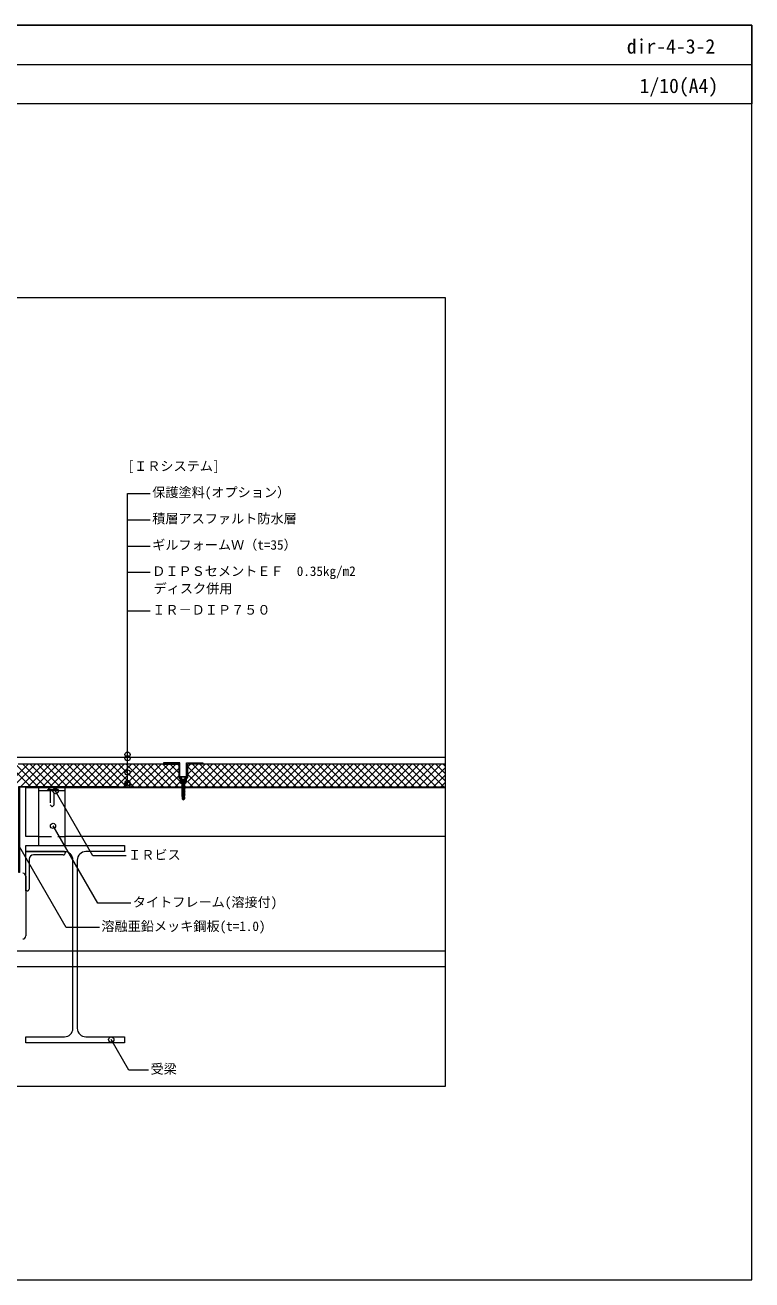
# Model space of a CAD drawing. Units: millimetres, scale not verified. Extents: x -1379 to 1381, y -955 to 955.
# Drawn here: x 274 to 1381, y -955 to 955 of the extents above; entities that cross this region are included whole.
import ezdxf
from ezdxf.enums import TextEntityAlignment as Align

# ---------------------------------------------------------------- set-up
doc = ezdxf.new("R2010")
doc.units = ezdxf.units.MM
doc.header["$LTSCALE"] = 3
doc.linetypes.add('USER1', pattern=[9.525, 6.35, -3.175])
for name, color, linetype, lineweight in [('0-0_0', 7, 'Continuous', 18), ('0-1_HATCH', 9, 'Continuous', 18), ('0-2_BOUSUI', 1, 'Continuous', 18), ('0-3_MOJI', 7, 'Continuous', 18), ('0-5_KANAMONO_SCREW', 4, 'Continuous', 18), ('0-6_dannnetu', 6, 'Continuous', 18), ('0-7_KANAMONO', 5, 'Continuous', 18), ('0-8_TEKKOTU', 7, 'Continuous', 18), ('0-A_dekki', 3, 'USER1', 18), ('0-C_ZATU', 6, 'Continuous', 18), ('0-D_WAKU', 7, 'Continuous', 18)]:
    doc.layers.add(name, color=color, linetype=linetype, lineweight=lineweight)
doc.styles.add('ＭＳ ゴシック', font='')
doc.styles.get('ＭＳ ゴシック').set_extended_font_data('MS Gothic')

msp = doc.modelspace()

# ---------------------------------------------------------------- linework, layer by layer
at = {"layer": '0-0_0'}
msp.add_line((-1379.47, 895.041), (1380.53, 895.041), dxfattribs=at)
msp.add_lwpolyline([(-885.937, -659.959), (914.063, -659.959), (914.063, 540.041), (-885.937, 540.041)], close=True, dxfattribs=at)
at = {"layer": '0-1_HATCH'}
for p, q in [((245.192, -203.959), (279.192, -169.959)), ((256.418, -203.959), (290.418, -169.959)), ((267.643, -203.959), (301.643, -169.959)), ((304.814, -203.959), (270.814, -169.959)), ((278.868, -203.959), (312.868, -169.959)), ((316.039, -203.959), (282.039, -169.959)), ((290.093, -203.959), (324.093, -169.959)), ((327.265, -203.959), (293.265, -169.959)), ((301.319, -203.959), (335.319, -169.959)), ((338.49, -203.959), (304.49, -169.959)), ((312.544, -203.959), (346.544, -169.959)), ((349.715, -203.959), (315.715, -169.959)), ((323.769, -203.959), (357.769, -169.959)), ((360.941, -203.959), (326.941, -169.959)), ((334.995, -203.959), (368.995, -169.959)), ((372.166, -203.959), (338.166, -169.959)), ((346.22, -203.959), (380.22, -169.959)), ((383.391, -203.959), (349.391, -169.959)), ((357.445, -203.959), (391.445, -169.959)), ((394.617, -203.959), (360.617, -169.959)), ((368.671, -203.959), (402.671, -169.959)), ((405.842, -203.959), (371.842, -169.959)), ((379.896, -203.959), (413.896, -169.959)), ((417.069, -203.961), (383.067, -169.959)), ((391.121, -203.959), (425.121, -169.959)), ((428.317, -203.983), (394.293, -169.959)), ((402.347, -203.959), (436.347, -169.959)), ((439.565, -204.005), (405.518, -169.959)), ((413.572, -203.959), (447.572, -169.959)), ((450.812, -204.027), (416.743, -169.959)), ((424.78, -203.976), (458.797, -169.959)), ((462.06, -204.05), (427.969, -169.959)), ((435.983, -203.998), (470.023, -169.959)), ((473.307, -204.072), (439.194, -169.959)), ((447.186, -204.02), (481.248, -169.959)), ((484.555, -204.094), (450.419, -169.959)), ((458.389, -204.042), (492.473, -169.959)), ((495.803, -204.117), (461.644, -169.959)), ((469.592, -204.065), (503.699, -169.959)), ((507.05, -204.139), (472.87, -169.959)), ((510.53, -196.393), (484.095, -169.959)), ((508.53, -183.168), (495.32, -169.959)), ((508.53, -171.943), (506.546, -169.959)), ((521.53, -174.578), (526.149, -169.959)), ((521.53, -185.803), (537.375, -169.959)), ((521.53, -197.028), (548.6, -169.959)), ((524.825, -204.959), (559.825, -169.959)), ((563.996, -204.959), (528.996, -169.959)), ((536.051, -204.959), (571.051, -169.959)), ((575.222, -204.959), (540.222, -169.959)), ((547.276, -204.959), (582.276, -169.959)), ((586.447, -204.959), (551.447, -169.959)), ((558.501, -204.959), (593.501, -169.959)), ((597.672, -204.959), (562.672, -169.959)), ((569.726, -204.959), (604.726, -169.959)), ((608.898, -204.959), (573.898, -169.959)), ((580.952, -204.959), (615.952, -169.959)), ((620.123, -204.959), (585.123, -169.959)), ((592.177, -204.959), (627.177, -169.959)), ((631.348, -204.959), (596.348, -169.959)), ((603.402, -204.959), (638.402, -169.959)), ((642.574, -204.959), (607.574, -169.959)), ((614.628, -204.959), (649.628, -169.959)), ((653.799, -204.959), (618.799, -169.959)), ((625.853, -204.959), (660.853, -169.959)), ((665.024, -204.959), (630.024, -169.959)), ((637.078, -204.959), (672.078, -169.959)), ((676.25, -204.959), (641.25, -169.959)), ((648.304, -204.959), (683.304, -169.959)), ((687.475, -204.959), (652.475, -169.959)), ((659.529, -204.959), (694.529, -169.959)), ((698.7, -204.959), (663.7, -169.959)), ((670.754, -204.959), (705.754, -169.959)), ((709.926, -204.959), (674.926, -169.959)), ((681.98, -204.959), (716.98, -169.959)), ((721.151, -204.959), (686.151, -169.959)), ((693.205, -204.959), (728.205, -169.959)), ((732.376, -204.959), (697.376, -169.959)), ((704.43, -204.959), (739.43, -169.959)), ((743.602, -204.959), (708.602, -169.959)), ((715.656, -204.959), (750.656, -169.959)), ((754.827, -204.959), (719.827, -169.959)), ((726.881, -204.959), (761.881, -169.959)), ((766.052, -204.959), (731.052, -169.959)), ((738.106, -204.959), (773.106, -169.959)), ((777.277, -204.959), (742.277, -169.959)), ((749.332, -204.959), (784.332, -169.959)), ((788.503, -204.959), (753.503, -169.959)), ((760.557, -204.959), (795.557, -169.959)), ((799.728, -204.959), (764.728, -169.959)), ((771.782, -204.959), (806.782, -169.959)), ((810.953, -204.959), (775.953, -169.959)), ((783.008, -204.959), (818.008, -169.959)), ((822.179, -204.959), (787.179, -169.959)), ((794.233, -204.959), (829.233, -169.959)), ((833.404, -204.959), (798.404, -169.959)), ((805.458, -204.959), (840.458, -169.959)), ((844.629, -204.959), (809.629, -169.959)), ((816.684, -204.959), (851.684, -169.959)), ((855.855, -204.959), (820.855, -169.959)), ((827.909, -204.959), (862.909, -169.959)), ((867.08, -204.959), (832.08, -169.959)), ((839.134, -204.959), (874.134, -169.959)), ((878.305, -204.959), (843.305, -169.959)), ((850.359, -204.959), (885.359, -169.959)), ((889.531, -204.959), (854.531, -169.959)), ((861.585, -204.959), (896.585, -169.959)), ((900.756, -204.959), (865.756, -169.959)), ((872.81, -204.959), (907.81, -169.959)), ((911.981, -204.959), (876.981, -169.959)), ((914.063, -195.815), (888.207, -169.959)), ((914.063, -184.589), (899.432, -169.959)), ((914.063, -173.364), (910.657, -169.959)), ((282.363, -203.959), (256.197, -177.792)), ((293.589, -203.959), (261.809, -172.179)), ((480.796, -204.087), (508.53, -176.352)), ((491.999, -204.109), (508.53, -187.578)), ((552.771, -204.959), (521.53, -173.718)), ((541.546, -204.959), (521.53, -184.943)), ((884.035, -204.959), (914.063, -174.931)), ((895.261, -204.959), (914.063, -186.156)), ((503.202, -204.131), (510.53, -196.803)), ((530.32, -204.959), (521.53, -196.168)), ((906.486, -204.959), (914.063, -197.382))]:
    msp.add_line(p, q, dxfattribs=at)
at = {"layer": '0-2_BOUSUI'}
msp.add_lwpolyline([(914.063, -159.959), (259.888, -159.959), (220.03, -199.816), (220.03, -245.816), (175.888, -289.959), (-474.328, -289.959), (-518.47, -245.816), (-518.47, 120.184), (-559.328, 161.041), (-691.47, 161.041)], dxfattribs=at)
at = {"layer": '0-3_MOJI'}
for p, q in [((430.292, -201.137), (430.292, 242.135)), ((430.292, 242.135), (464.868, 242.135)), ((430.292, 202.135), (464.868, 202.135)), ((430.292, 162.135), (464.868, 162.135)), ((430.292, 122.135), (464.868, 122.135)), ((430.292, 63.283), (464.868, 63.283))]:
    msp.add_line(p, q, dxfattribs=at)
for points in [[(428.158, -309.623), (377.72, -309.623), (320.768, -210.979)], [(435.312, -381.613), (384.874, -381.613), (316.887, -263.857)], [(387.486, -418.311), (337.047, -418.311), (265.03, -293.573)], [(462.318, -635.531), (432.246, -635.531), (405.492, -589.191)]]:
    msp.add_lwpolyline(points, dxfattribs=at)
for centre in [(430.292, -155.323), (430.292, -160.855), (430.292, -182.609), (320.768, -210.979), (430.292, -198.673), (430.292, -201.137), (316.887, -263.857), (405.492, -589.191)]:
    msp.add_circle(centre, 4, dxfattribs=at)
at = {"layer": '0-5_KANAMONO_SCREW'}
for p, q in [((510.03, -188.459), (520.03, -188.459)), ((510.03, -188.959), (510.03, -188.459)), ((510.03, -188.959), (512.45, -191.379)), ((520.03, -188.959), (520.03, -188.459)), ((512.18, -193.384), (513.18, -193.924)), ((512.18, -195.134), (513.18, -195.674)), ((512.18, -196.884), (513.18, -197.424)), ((512.18, -198.634), (513.18, -199.174)), ((512.18, -200.384), (513.18, -200.924)), ((512.18, -202.134), (513.18, -202.674)), ((512.18, -203.884), (513.18, -204.424)), ((512.18, -205.634), (513.18, -206.174)), ((512.18, -207.384), (513.18, -207.924)), ((512.18, -209.134), (513.18, -209.134)), ((512.18, -209.134), (513.18, -209.674)), ((513.03, -192.509), (512.968, -192.278)), ((513.03, -192.509), (513.18, -192.509)), ((513.18, -193.384), (516.88, -192.509)), ((513.18, -193.384), (513.18, -192.509)), ((513.18, -193.924), (513.18, -195.134)), ((513.18, -195.134), (516.88, -194.259)), ((513.18, -195.674), (513.18, -196.884)), ((513.18, -196.884), (516.88, -196.009)), ((513.18, -197.424), (516.88, -196.759)), ((513.18, -197.424), (513.18, -198.634)), ((513.18, -198.634), (516.88, -197.759)), ((513.18, -199.174), (513.18, -200.384)), ((513.18, -200.384), (516.88, -199.509)), ((513.18, -200.924), (513.18, -202.134)), ((513.18, -202.134), (516.88, -201.259)), ((513.18, -202.674), (513.18, -203.884)), ((513.18, -203.884), (516.88, -203.009)), ((513.18, -204.424), (513.18, -205.634)), ((513.18, -205.634), (516.88, -204.759)), ((513.18, -206.174), (513.18, -207.384)), ((513.18, -207.384), (516.88, -206.509)), ((513.18, -207.924), (513.18, -209.134)), ((513.18, -209.134), (517.88, -208.259)), ((513.18, -209.134), (516.88, -208.259)), ((513.18, -209.674), (516.88, -209.009)), ((513.18, -209.674), (513.18, -210.884)), ((513.18, -210.884), (517.88, -210.009)), ((513.18, -210.884), (516.88, -210.009)), ((517.88, -192.509), (516.88, -192.509)), ((516.88, -193.259), (516.88, -194.259)), ((517.88, -194.259), (516.88, -194.259)), ((516.88, -195.009), (516.88, -196.009)), ((516.88, -196.759), (517.88, -196.009)), ((517.88, -196.009), (516.88, -196.009)), ((516.88, -196.759), (516.88, -197.759)), ((517.88, -197.759), (516.88, -197.759)), ((516.88, -198.509), (516.88, -199.509)), ((517.88, -199.509), (516.88, -199.509)), ((516.88, -200.259), (516.88, -201.259)), ((517.88, -201.259), (516.88, -201.259)), ((516.88, -202.009), (516.88, -203.009)), ((517.88, -203.009), (516.88, -203.009)), ((516.88, -203.759), (516.88, -204.759)), ((517.88, -204.759), (516.88, -204.759)), ((516.88, -205.509), (516.88, -206.509)), ((517.88, -206.509), (516.88, -206.509)), ((516.88, -207.259), (516.88, -208.259)), ((517.88, -208.259), (516.88, -208.259)), ((516.88, -209.009), (517.88, -208.259)), ((516.88, -209.009), (516.88, -210.009)), ((517.88, -210.009), (516.88, -210.009)), ((516.88, -210.759), (517.88, -210.009)), ((517.03, -192.509), (517.092, -192.278)), ((512.18, -210.884), (513.18, -210.884)), ((512.18, -210.884), (513.18, -211.424)), ((512.18, -212.634), (513.18, -212.634)), ((512.18, -214.384), (513.18, -214.384)), ((512.18, -214.384), (513.18, -214.924)), ((512.18, -216.134), (513.18, -216.134)), ((512.18, -216.134), (513.18, -216.674)), ((512.18, -217.884), (513.18, -217.884)), ((512.18, -217.884), (513.18, -218.424)), ((512.798, -219.459), (513.598, -219.891)), ((513.18, -211.424), (516.88, -210.759)), ((513.18, -211.424), (513.18, -212.634)), ((513.18, -212.634), (517.88, -211.759)), ((513.18, -212.634), (516.88, -211.759)), ((513.18, -213.174), (513.18, -214.384)), ((513.18, -214.384), (517.88, -213.509)), ((513.18, -214.384), (516.88, -213.509)), ((513.18, -214.924), (516.88, -214.259)), ((513.18, -214.924), (513.18, -216.134)), ((513.18, -216.134), (517.88, -215.259)), ((513.18, -216.134), (516.88, -215.259)), ((513.18, -216.674), (516.88, -216.009)), ((513.18, -216.674), (513.18, -217.884)), ((513.18, -217.884), (517.88, -217.009)), ((513.18, -217.884), (516.88, -217.009)), ((513.18, -218.424), (516.88, -217.759)), ((513.18, -218.424), (513.598, -219.459)), ((513.28, -219.891), (513.28, -222.833)), ((513.28, -219.891), (516.78, -219.891)), ((515.03, -224.059), (513.28, -222.833)), ((513.598, -219.459), (517.358, -218.759)), ((513.598, -219.891), (516.558, -219.359)), ((515.03, -224.059), (514.289, -222.055)), ((515.03, -224.059), (516.78, -222.833)), ((516.88, -217.759), (516.558, -218.759)), ((516.558, -219.359), (516.558, -219.891)), ((516.88, -210.759), (516.88, -211.759)), ((517.88, -211.759), (516.88, -211.759)), ((516.88, -212.509), (517.88, -211.759)), ((517.88, -213.509), (516.88, -213.509)), ((516.88, -214.259), (517.88, -213.509)), ((516.88, -214.259), (516.88, -215.259)), ((517.88, -215.259), (516.88, -215.259)), ((516.88, -216.009), (517.88, -215.259)), ((516.88, -216.009), (516.88, -217.009)), ((517.88, -217.009), (516.88, -217.009)), ((516.88, -217.759), (517.88, -217.009))]:
    msp.add_line(p, q, dxfattribs=at)
for points in [[(510.03, -188.959), (520.03, -188.959), (517.61, -191.379)], [(512.18, -193.384), (513.18, -193.384), (517.88, -192.509)], [(512.18, -195.134), (513.18, -195.134), (517.88, -194.259)], [(512.18, -196.884), (513.18, -196.884), (517.88, -196.009)], [(512.18, -198.634), (513.18, -198.634), (517.88, -197.759)], [(512.18, -200.384), (513.18, -200.384), (517.88, -199.509)], [(512.18, -202.134), (513.18, -202.134), (517.88, -201.259)], [(512.18, -203.884), (513.18, -203.884), (517.88, -203.009)], [(512.18, -205.634), (513.18, -205.634), (517.88, -204.759)], [(512.18, -207.384), (513.18, -207.384), (517.88, -206.509)], [(513.18, -193.924), (516.88, -193.259), (517.88, -192.509)], [(513.18, -195.674), (516.88, -195.009), (517.88, -194.259)], [(513.18, -199.174), (516.88, -198.509), (517.88, -197.759)], [(513.18, -200.924), (516.88, -200.259), (517.88, -199.509)], [(513.18, -202.674), (516.88, -202.009), (517.88, -201.259)], [(513.18, -204.424), (516.88, -203.759), (517.88, -203.009)], [(513.18, -206.174), (516.88, -205.509), (517.88, -204.759)], [(513.18, -207.924), (516.88, -207.259), (517.88, -206.509)], [(512.18, -212.634), (513.18, -213.174), (516.88, -212.509), (516.88, -213.509)], [(512.798, -219.459), (513.598, -219.459), (516.558, -218.759)], [(515.03, -224.059), (516.78, -219.891), (516.78, -222.833)], [(516.558, -219.359), (517.358, -218.759), (516.558, -218.759)]]:
    msp.add_lwpolyline(points, dxfattribs=at)
for centre, radius, start, end in [((511.036, -192.793), 2, 14.93142, 45), ((519.024, -192.793), 2, 135, 165.06858), ((515.03, -224.059), 2.136, 110.30447, 145), ((519.098, -225.076), 5.679, 114.08593, 147.8643)]:
    msp.add_arc(centre, radius, start, end, dxfattribs=at)
at = {"layer": '0-6_dannnetu'}
for p, q in [((508.53, -169.959), (264.03, -169.959)), ((914.063, -169.959), (521.53, -169.959))]:
    msp.add_line(p, q, dxfattribs=at)
at = {"layer": '0-7_KANAMONO'}
for p, q in [((280.53, -314.459), (280.53, -359.959)), ((332.53, -307.959), (287.03, -307.959)), ((275.53, -340.566), (275.53, -431.366)), ((277.53, -362.959), (275.53, -362.959))]:
    msp.add_line(p, q, dxfattribs=at)
msp.add_lwpolyline([(265.03, -334.959), (265.03, -203.959), (416.03, -203.959), (416.03, -204.959), (266.03, -204.959), (266.03, -334.959)], close=True, dxfattribs=at)
msp.add_lwpolyline([(275.53, -362.959), (275.53, -302.959), (335.53, -302.959), (335.53, -304.959)], dxfattribs=at)
for centre, radius, start, end in [((332.53, -304.959), 3, 270, 0), ((287.03, -314.459), 6.5, 90, 180), ((270.93, -340.566), 4.6, 360, 90), ((277.53, -359.959), 3, 270, 0), ((270.93, -431.366), 4.6, 270, 0)]:
    msp.add_arc(centre, radius, start, end, dxfattribs=at)
at = {"layer": '0-8_TEKKOTU'}
for p, q in [((347.28, -571.959), (347.28, -315.959)), ((353.78, -315.959), (353.78, -571.959)), ((-254.47, -453.959), (914.063, -453.959)), ((-254.47, -477.959), (914.063, -477.959))]:
    msp.add_line(p, q, dxfattribs=at)
for points in [[(334.28, -302.959), (275.53, -302.959), (275.53, -293.959), (425.53, -293.959), (425.53, -302.959), (366.78, -302.959)], [(366.78, -584.959), (425.53, -584.959), (425.53, -593.959), (275.53, -593.959), (275.53, -584.959), (334.28, -584.959)]]:
    msp.add_lwpolyline(points, dxfattribs=at)
for centre, start, end in [((334.28, -315.959), 0, 90), ((366.78, -315.959), 90, 180), ((334.28, -571.959), 270, 0), ((366.78, -571.959), 180, 270)]:
    msp.add_arc(centre, 13, start, end, dxfattribs=at)
at = {"layer": '0-A_dekki', "linetype": 'Continuous'}
for p, q in [((275.53, -279.959), (275.53, -204.959)), ((914.063, -204.959), (275.53, -204.959)), ((914.063, -205.959), (275.53, -205.959)), ((295.53, -293.959), (295.53, -205.959)), ((295.53, -209.959), (335.53, -209.959)), ((335.53, -293.959), (335.53, -205.959)), ((295.53, -279.959), (275.53, -279.959)), ((914.063, -279.959), (335.53, -279.959))]:
    msp.add_line(p, q, dxfattribs=at)
at = {"layer": '0-A_dekki'}
msp.add_line((295.53, -279.959), (335.53, -279.959), dxfattribs=at)
msp.add_lwpolyline([(308.53, -209.959), (322.53, -209.959), (322.53, -208.959), (308.53, -208.959)], close=True, dxfattribs=at)
msp.add_lwpolyline([(312.53, -209.959), (312.53, -231.959), (315.53, -234.959), (318.53, -231.959), (318.53, -209.959)], dxfattribs=at)
for centre, radius, start, end in [((311.464, -209.03), 1.935, 125.7312, 177.88555), ((313.782, -211.611), 5.397, 103.41361, 129.70709), ((315.602, -217.876), 11.918, 90.34476, 104.93646), ((315.458, -217.876), 11.918, 75.06354, 89.65524), ((317.278, -211.611), 5.397, 50.29291, 76.58639), ((319.596, -209.03), 1.935, 2.11445, 54.2688)]:
    msp.add_arc(centre, radius, start, end, dxfattribs=at)
at = {"layer": '0-C_ZATU'}
msp.add_line((512.03, -198.959), (518.03, -198.959), dxfattribs=at)
for points in [[(512.03, -190.959), (510.03, -190.959), (510.03, -167.959), (485.03, -167.959), (485.03, -169.959), (508.53, -169.959), (508.53, -190.959), (510.53, -192.959), (510.53, -196.959), (511.03, -198.959), (512.03, -198.959)], [(518.03, -190.959), (520.03, -190.959), (520.03, -167.959), (545.03, -167.959), (545.03, -169.959), (521.53, -169.959), (521.53, -190.959), (519.53, -192.959), (519.53, -196.959), (519.03, -198.959), (518.03, -198.959)]]:
    msp.add_lwpolyline(points, close=True, dxfattribs=at)
at = {"layer": '0-D_WAKU'}
for points in [[(1380.53, 835.041), (-1379.47, 835.041), (-1379.47, 955.041), (1380.53, 955.041)], [(-1379.47, -954.959), (1380.53, -954.959), (1380.53, 955.041), (-1379.47, 955.041)]]:
    msp.add_lwpolyline(points, close=True, dxfattribs=at)

# ---------------------------------------------------------------- texts
at = {"layer": '0-3_MOJI', "style": 'ＭＳ ゴシック'}
for s, p in [('[ＩＲシステム]', (430.292, 272.135)), ('保護塗料(オプション）', (467.868, 232.135)), ('積層アスファルト防水層', (467.868, 192.135)), ('ギルフォームＷ（t=35）', (467.868, 152.135)), ('ＤＩＰＳセメントＥＦ\u30000.35kg/m2', (467.868, 112.135)), ('ディスク併用', (469.98, 85.733)), ('ＩＲ－ＤＩＰ７５０', (467.868, 53.283)), ('ＩＲビス', (431.158, -319.623)), ('タイトフレーム(溶接付)', (438.312, -391.613)), ('溶融亜鉛メッキ鋼板(t=1.0)', (390.486, -428.311)), ('受梁', (465.318, -645.531))]:
    msp.add_text(s, height=14.66, dxfattribs=at).set_placement(p, align=Align.BOTTOM_LEFT)
at = {"layer": '0-D_WAKU', "style": 'ＭＳ ゴシック'}
for s, p in [('dir-4-3-2', (1190.099, 905.041)), ('1/10(A4)', (1209.591, 845.041))]:
    msp.add_text(s, height=21.99, dxfattribs=at).set_placement(p, align=Align.BOTTOM_LEFT)

doc.saveas('drawing.dxf')
